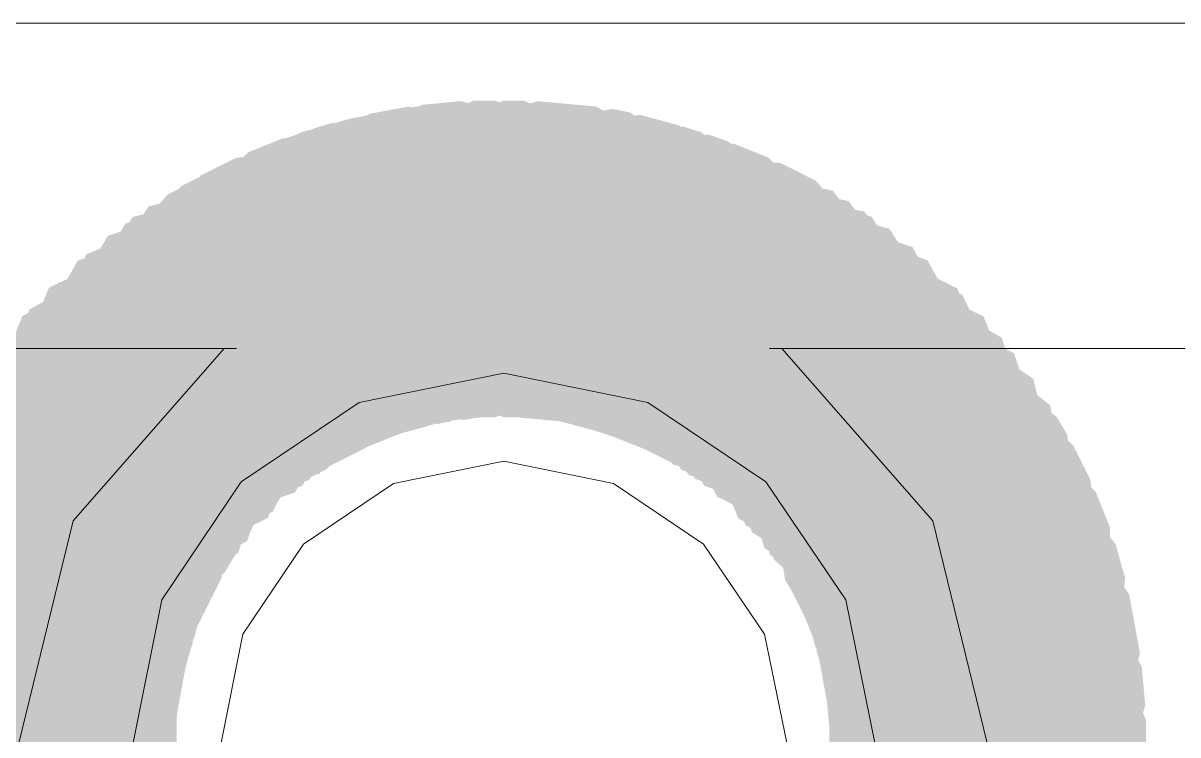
# Model space of a CAD drawing. Header units: millimetres. Extents: x -546 to 1681, y -650 to 1730.
# Drawn here: x 541.567 to 542.224, y 442.644 to 443.048 of the extents above; entities that cross this region are included whole.
import ezdxf

# ---------------------------------------------------------------- set-up
doc = ezdxf.new("R2010")
doc.units = ezdxf.units.MM

msp = doc.modelspace()

# ---------------------------------------------------------------- hatches: boundary and pattern name
at = {"true_color": 0x646464}
h = msp.add_hatch(color=251, dxfattribs=at)
h.dxf.hatch_style = 2
h.paths.add_polyline_path([(541.78268, 443.00008), (541.72177, 442.96799), (541.7012, 442.9023), (541.73328, 442.84139), (541.79898, 442.82082), (541.80998, 442.82182), (541.87088, 442.8539), (541.89146, 442.9196), (541.85938, 442.9805), (541.79368, 443.00108)])
h = msp.add_hatch(color=251, dxfattribs=at)
h.dxf.hatch_style = 2
h.paths.add_polyline_path([(541.79468, 443.00208), (541.73377, 442.96999), (541.7132, 442.9043), (541.74528, 442.84339), (541.81098, 442.82282), (541.82198, 442.82382), (541.88288, 442.8559), (541.90346, 442.9216), (541.87137, 442.9825), (541.80568, 443.00308)])
h = msp.add_hatch(color=251, dxfattribs=at)
h.dxf.hatch_style = 2
h.paths.add_polyline_path([(541.78573, 443), (541.72792, 442.96261), (541.71328, 442.89535), (541.75066, 442.83754), (541.81793, 442.8229), (541.82893, 442.8249), (541.88674, 442.86228), (541.90138, 442.92955), (541.864, 442.98735), (541.79673, 443.002)])
h = msp.add_hatch(color=251, dxfattribs=at)
h.dxf.hatch_style = 2
h.paths.add_polyline_path([(541.80468, 443.00308), (541.74377, 442.97099), (541.7232, 442.9053), (541.75528, 442.84439), (541.82098, 442.82382), (541.83198, 442.82482), (541.89288, 442.8569), (541.91346, 442.9226), (541.88138, 442.9835), (541.81568, 443.00408)])
h = msp.add_hatch(color=251, dxfattribs=at)
h.dxf.hatch_style = 2
h.paths.add_polyline_path([(541.80568, 443.00308), (541.74477, 442.97099), (541.7242, 442.9053), (541.75628, 442.84439), (541.82198, 442.82382), (541.83298, 442.82482), (541.89388, 442.8569), (541.91446, 442.9226), (541.88238, 442.9835), (541.81668, 443.00408)])
h = msp.add_hatch(color=251, dxfattribs=at)
h.dxf.hatch_style = 2
h.paths.add_polyline_path([(541.82383, 443.00445), (541.76027, 442.97801), (541.73383, 442.91445), (541.76027, 442.85089), (541.82383, 442.82445), (541.83483, 442.82445), (541.89839, 442.85089), (541.92483, 442.91445), (541.89839, 442.97801), (541.83483, 443.00445)])
h = msp.add_hatch(color=251, dxfattribs=at)
h.dxf.hatch_style = 2
h.paths.add_polyline_path([(541.82483, 443.00445), (541.76126, 442.97801), (541.73483, 442.91445), (541.76126, 442.85089), (541.82483, 442.82445), (541.83583, 442.82445), (541.89939, 442.85089), (541.92583, 442.91445), (541.89939, 442.97801), (541.83583, 443.00445)])
h = msp.add_hatch(color=251, dxfattribs=at)
h.dxf.hatch_style = 2
h.paths.add_polyline_path([(541.83483, 443.00445), (541.77126, 442.97801), (541.74483, 442.91445), (541.77126, 442.85089), (541.83483, 442.82445), (541.90439, 442.85089), (541.93083, 442.91445), (541.90439, 442.97801)])
h = msp.add_hatch(color=251, dxfattribs=at)
h.dxf.hatch_style = 2
h.paths.add_polyline_path([(541.83583, 443.00445), (541.77226, 442.97801), (541.74583, 442.91445), (541.77226, 442.85089), (541.83583, 442.82445), (541.90439, 442.85089), (541.93083, 442.91445), (541.90439, 442.97801)])
h = msp.add_hatch(color=251, dxfattribs=at)
h.dxf.hatch_style = 2
h.paths.add_polyline_path([(541.84083, 443.00445), (541.77727, 442.97801), (541.75083, 442.91445), (541.77727, 442.85089), (541.84083, 442.82445), (541.85183, 442.82445), (541.91539, 442.85089), (541.94183, 442.91445), (541.91539, 442.97801), (541.85183, 443.00445)])
h = msp.add_hatch(color=251, dxfattribs=at)
h.dxf.hatch_style = 2
h.paths.add_polyline_path([(541.84083, 443.00445), (541.77727, 442.97801), (541.75083, 442.91445), (541.77727, 442.85089), (541.84083, 442.82445), (541.85183, 442.82445), (541.91539, 442.85089), (541.94183, 442.91445), (541.91539, 442.97801), (541.85183, 443.00445)])
h = msp.add_hatch(color=251, dxfattribs=at)
h.dxf.hatch_style = 2
h.paths.add_polyline_path([(541.85998, 443.00408), (541.79428, 442.9835), (541.7622, 442.9226), (541.78277, 442.8569), (541.84368, 442.82482), (541.85468, 442.82382), (541.92038, 442.84439), (541.95246, 442.9053), (541.93188, 442.97099), (541.87098, 443.00308)])
h = msp.add_hatch(color=251, dxfattribs=at)
h.dxf.hatch_style = 2
h.paths.add_polyline_path([(541.85998, 443.00408), (541.79428, 442.9835), (541.7622, 442.9226), (541.78277, 442.8569), (541.84368, 442.82482), (541.85468, 442.82382), (541.92038, 442.84439), (541.95246, 442.9053), (541.93188, 442.97099), (541.87098, 443.00308)])
h = msp.add_hatch(color=251, dxfattribs=at)
h.dxf.hatch_style = 2
h.paths.add_polyline_path([(541.87098, 443.00308), (541.80528, 442.9825), (541.7732, 442.9216), (541.79377, 442.8559), (541.85468, 442.82382), (541.86568, 442.82282), (541.93138, 442.84339), (541.96346, 442.9043), (541.94288, 442.96999), (541.88198, 443.00208)])
h = msp.add_hatch(color=251, dxfattribs=at)
h.dxf.hatch_style = 2
h.paths.add_polyline_path([(541.87098, 443.00308), (541.80528, 442.9825), (541.7732, 442.9216), (541.79377, 442.8559), (541.85468, 442.82382), (541.86568, 442.82282), (541.93138, 442.84339), (541.96346, 442.9043), (541.94288, 442.96999), (541.88198, 443.00208)])
h = msp.add_hatch(color=251, dxfattribs=at)
h.dxf.hatch_style = 2
h.paths.add_polyline_path([(541.88198, 443.00208), (541.81628, 442.9815), (541.7842, 442.9206), (541.80477, 442.8549), (541.86568, 442.82282), (541.87668, 442.82182), (541.94237, 442.84239), (541.97446, 442.9033), (541.95388, 442.96899), (541.89298, 443.00108)])
h = msp.add_hatch(color=251, dxfattribs=at)
h.dxf.hatch_style = 2
h.paths.add_polyline_path([(541.88198, 443.00208), (541.81628, 442.9815), (541.7842, 442.9206), (541.80477, 442.8549), (541.86568, 442.82282), (541.87668, 442.82182), (541.94237, 442.84239), (541.97446, 442.9033), (541.95388, 442.96899), (541.89298, 443.00108)])
h = msp.add_hatch(color=251, dxfattribs=at)
h.dxf.hatch_style = 2
h.paths.add_polyline_path([(541.75273, 442.994), (541.69492, 442.95661), (541.68028, 442.88935), (541.71766, 442.83154), (541.78493, 442.8169), (541.79593, 442.8189), (541.85374, 442.85628), (541.86838, 442.92355), (541.831, 442.98136), (541.76373, 442.996)])
h = msp.add_hatch(color=251, dxfattribs=at)
h.dxf.hatch_style = 2
h.paths.add_polyline_path([(541.74497, 442.99165), (541.69168, 442.94806), (541.68462, 442.87959), (541.72821, 442.8263), (541.79669, 442.81924), (541.80669, 442.82224), (541.85997, 442.86583), (541.86703, 442.93431), (541.82344, 442.98759), (541.75497, 442.99465)])
h = msp.add_hatch(color=251, dxfattribs=at)
h.dxf.hatch_style = 2
h.paths.add_polyline_path([(541.76473, 442.997), (541.70692, 442.95961), (541.69228, 442.89235), (541.72966, 442.83454), (541.79693, 442.8199), (541.80793, 442.8219), (541.86573, 442.85928), (541.88038, 442.92655), (541.84299, 442.98435), (541.77573, 442.999)])
h = msp.add_hatch(color=251, dxfattribs=at)
h.dxf.hatch_style = 2
h.paths.add_polyline_path([(541.75615, 442.99428), (541.70178, 442.95205), (541.693, 442.88377), (541.73523, 442.8294), (541.80351, 442.82062), (541.81451, 442.82362), (541.86888, 442.86585), (541.87766, 442.93413), (541.83543, 442.9885), (541.76715, 442.99728)])
h = msp.add_hatch(color=251, dxfattribs=at)
h.dxf.hatch_style = 2
h.paths.add_polyline_path([(541.77573, 442.999), (541.71792, 442.96161), (541.70328, 442.89435), (541.74066, 442.83654), (541.80793, 442.8219), (541.81893, 442.8239), (541.87674, 442.86128), (541.89138, 442.92855), (541.854, 442.98636), (541.78673, 443.001)])
h = msp.add_hatch(color=251, dxfattribs=at)
h.dxf.hatch_style = 2
h.paths.add_polyline_path([(541.90248, 442.9997), (541.83497, 442.98624), (541.79657, 442.9291), (541.81003, 442.86158), (541.86718, 442.82319), (541.87718, 442.82119), (541.94469, 442.83465), (541.98308, 442.8918), (541.96962, 442.95931), (541.91248, 442.9977)])
h = msp.add_hatch(color=251, dxfattribs=at)
h.dxf.hatch_style = 2
h.paths.add_polyline_path([(541.90248, 442.9997), (541.83497, 442.98624), (541.79657, 442.9291), (541.81003, 442.86158), (541.86718, 442.82319), (541.87718, 442.82119), (541.94469, 442.83465), (541.98308, 442.8918), (541.96962, 442.95931), (541.91248, 442.9977)])
h = msp.add_hatch(color=251, dxfattribs=at)
h.dxf.hatch_style = 2
h.paths.add_polyline_path([(541.91851, 442.99628), (541.85023, 442.9875), (541.808, 442.93313), (541.81678, 442.86485), (541.87115, 442.82262), (541.88215, 442.81962), (541.95043, 442.8284), (541.99266, 442.88277), (541.98388, 442.95105), (541.92951, 442.99328)])
h = msp.add_hatch(color=251, dxfattribs=at)
h.dxf.hatch_style = 2
h.paths.add_polyline_path([(541.91851, 442.99628), (541.85023, 442.9875), (541.808, 442.93313), (541.81678, 442.86485), (541.87115, 442.82262), (541.88215, 442.81962), (541.95043, 442.8284), (541.99266, 442.88277), (541.98388, 442.95105), (541.92951, 442.99328)])
h = msp.add_hatch(color=251, dxfattribs=at)
h.dxf.hatch_style = 2
h.paths.add_polyline_path([(541.72515, 442.98628), (541.67078, 442.94405), (541.662, 442.87577), (541.70423, 442.8214), (541.77251, 442.81262), (541.78351, 442.81562), (541.83788, 442.85785), (541.84666, 442.92613), (541.80443, 442.9805), (541.73615, 442.98928)])
h = msp.add_hatch(color=251, dxfattribs=at)
h.dxf.hatch_style = 2
h.paths.add_polyline_path([(541.73297, 442.98865), (541.67968, 442.94506), (541.67262, 442.87659), (541.71621, 442.8233), (541.78469, 442.81624), (541.79469, 442.81924), (541.84797, 442.86283), (541.85503, 442.93131), (541.81145, 442.98459), (541.74297, 442.99165)])
h = msp.add_hatch(color=251, dxfattribs=at)
h.dxf.hatch_style = 2
h.paths.add_polyline_path([(541.73615, 442.98928), (541.68178, 442.94705), (541.673, 442.87877), (541.71523, 442.8244), (541.78351, 442.81562), (541.79451, 442.81862), (541.84888, 442.86085), (541.85766, 442.92913), (541.81543, 442.9835), (541.74715, 442.99228)])
h = msp.add_hatch(color=251, dxfattribs=at)
h.dxf.hatch_style = 2
h.paths.add_polyline_path([(541.92951, 442.99328), (541.86123, 442.98449), (541.819, 442.93013), (541.82778, 442.86185), (541.88215, 442.81962), (541.89315, 442.81662), (541.96143, 442.8254), (542.00366, 442.87977), (541.99487, 442.94805), (541.94051, 442.99028)])
h = msp.add_hatch(color=251, dxfattribs=at)
h.dxf.hatch_style = 2
h.paths.add_polyline_path([(541.92951, 442.99328), (541.86123, 442.98449), (541.819, 442.93013), (541.82778, 442.86185), (541.88215, 442.81962), (541.89315, 442.81662), (541.96143, 442.8254), (542.00366, 442.87977), (541.99487, 442.94805), (541.94051, 442.99028)])
h = msp.add_hatch(color=251, dxfattribs=at)
h.dxf.hatch_style = 2
h.paths.add_polyline_path([(541.94269, 442.98965), (541.87421, 442.98259), (541.83062, 442.92931), (541.83768, 442.86083), (541.89097, 442.81724), (541.90097, 442.81424), (541.96944, 442.8213), (542.01303, 442.87459), (542.00597, 442.94306), (541.95269, 442.98665)])
h = msp.add_hatch(color=251, dxfattribs=at)
h.dxf.hatch_style = 2
h.paths.add_polyline_path([(541.94269, 442.98965), (541.87421, 442.98259), (541.83062, 442.92931), (541.83768, 442.86083), (541.89097, 442.81724), (541.90097, 442.81424), (541.96944, 442.8213), (542.01303, 442.87459), (542.00597, 442.94306), (541.95269, 442.98665)])
h = msp.add_hatch(color=251, dxfattribs=at)
h.dxf.hatch_style = 2
h.paths.add_polyline_path([(541.7044, 442.97801), (541.65521, 442.92986), (541.65427, 442.86102), (541.70242, 442.81182), (541.77125, 442.81088), (541.78125, 442.81488), (541.83045, 442.86304), (541.83139, 442.93187), (541.78324, 442.98107), (541.7144, 442.98201)])
h = msp.add_hatch(color=251, dxfattribs=at)
h.dxf.hatch_style = 2
h.paths.add_polyline_path([(541.7054, 442.97901), (541.6562, 442.93086), (541.65526, 442.86202), (541.70342, 442.81282), (541.77225, 442.81188), (541.78225, 442.81588), (541.83145, 442.86404), (541.83239, 442.93287), (541.78424, 442.98207), (541.7154, 442.98301)])
h = msp.add_hatch(color=251, dxfattribs=at)
h.dxf.hatch_style = 2
h.paths.add_polyline_path([(541.71707, 442.98303), (541.66637, 442.93646), (541.66325, 442.86769), (541.70981, 442.81699), (541.77859, 442.81387), (541.78958, 442.81787), (541.84028, 442.86443), (541.84341, 442.9332), (541.79684, 442.9839), (541.72807, 442.98703)])
h = msp.add_hatch(color=251, dxfattribs=at)
h.dxf.hatch_style = 2
h.paths.add_polyline_path([(541.95758, 442.98503), (541.88881, 442.9819), (541.84225, 442.9312), (541.84537, 442.86243), (541.89607, 442.81587), (541.90707, 442.81187), (541.97584, 442.81499), (542.02241, 442.86569), (542.01929, 442.93446), (541.96858, 442.98103)])
h = msp.add_hatch(color=251, dxfattribs=at)
h.dxf.hatch_style = 2
h.paths.add_polyline_path([(541.95758, 442.98503), (541.88881, 442.9819), (541.84225, 442.9312), (541.84537, 442.86243), (541.89607, 442.81587), (541.90707, 442.81187), (541.97584, 442.81499), (542.02241, 442.86569), (542.01929, 442.93446), (541.96858, 442.98103)])
h = msp.add_hatch(color=251, dxfattribs=at)
h.dxf.hatch_style = 2
h.paths.add_polyline_path([(541.67758, 442.96595), (541.63255, 442.91387), (541.63733, 442.8452), (541.6894, 442.80017), (541.75808, 442.80495), (541.76808, 442.80995), (541.81311, 442.86202), (541.80833, 442.9307), (541.75625, 442.97573), (541.68758, 442.97095)])
h = msp.add_hatch(color=251, dxfattribs=at)
h.dxf.hatch_style = 2
h.paths.add_polyline_path([(541.67858, 442.96695), (541.63355, 442.91487), (541.63833, 442.8462), (541.6904, 442.80117), (541.75908, 442.80595), (541.76908, 442.81095), (541.81411, 442.86302), (541.80933, 442.9317), (541.75725, 442.97673), (541.68858, 442.97195)])
h = msp.add_hatch(color=251, dxfattribs=at)
h.dxf.hatch_style = 2
h.paths.add_polyline_path([(541.6944, 442.97401), (541.64521, 442.92586), (541.64427, 442.85702), (541.69242, 442.80782), (541.76125, 442.80688), (541.77125, 442.81088), (541.82045, 442.85904), (541.82139, 442.92787), (541.77324, 442.97707), (541.7044, 442.97801)])
h = msp.add_hatch(color=251, dxfattribs=at)
h.dxf.hatch_style = 2
h.paths.add_polyline_path([(541.6954, 442.97501), (541.64621, 442.92686), (541.64526, 442.85802), (541.69342, 442.80882), (541.76225, 442.80788), (541.77225, 442.81188), (541.82145, 442.86004), (541.82239, 442.92887), (541.77424, 442.97807), (541.7054, 442.97901)])
h = msp.add_hatch(color=251, dxfattribs=at)
h.dxf.hatch_style = 2
h.paths.add_polyline_path([(541.97125, 442.98001), (541.90242, 442.97907), (541.85427, 442.92987), (541.8552, 442.86104), (541.9044, 442.81288), (541.9144, 442.80888), (541.98324, 442.80982), (542.03139, 442.85902), (542.03045, 442.92786), (541.98125, 442.97601)])
h = msp.add_hatch(color=251, dxfattribs=at)
h.dxf.hatch_style = 2
h.paths.add_polyline_path([(541.97125, 442.98001), (541.90242, 442.97907), (541.85427, 442.92987), (541.8552, 442.86104), (541.9044, 442.81288), (541.9144, 442.80888), (541.98324, 442.80982), (542.03139, 442.85902), (542.03045, 442.92786), (541.98125, 442.97601)])
h = msp.add_hatch(color=251, dxfattribs=at)
h.dxf.hatch_style = 2
h.paths.add_polyline_path([(541.98125, 442.97601), (541.91242, 442.97507), (541.86427, 442.92587), (541.8652, 442.85704), (541.9144, 442.80888), (541.9244, 442.80488), (541.99324, 442.80582), (542.04139, 442.85502), (542.04045, 442.92386), (541.99125, 442.97201)])
h = msp.add_hatch(color=251, dxfattribs=at)
h.dxf.hatch_style = 2
h.paths.add_polyline_path([(541.98125, 442.97601), (541.91242, 442.97507), (541.86427, 442.92587), (541.8652, 442.85704), (541.9144, 442.80888), (541.9244, 442.80488), (541.99324, 442.80582), (542.04139, 442.85502), (542.04045, 442.92386), (541.99125, 442.97201)])
h = msp.add_hatch(color=251, dxfattribs=at)
h.dxf.hatch_style = 2
h.paths.add_polyline_path([(541.6499, 442.95033), (541.61168, 442.89308), (541.62494, 442.82552), (541.6822, 442.7873), (541.74975, 442.80056), (541.79697, 442.86382), (541.78371, 442.93137), (541.72646, 442.96959)])
h = msp.add_hatch(color=251, dxfattribs=at)
h.dxf.hatch_style = 2
h.paths.add_polyline_path([(541.66758, 442.96095), (541.62255, 442.90887), (541.62733, 442.8402), (541.6794, 442.79517), (541.74808, 442.79995), (541.75808, 442.80495), (541.80311, 442.85702), (541.79833, 442.9257), (541.74625, 442.97073), (541.67758, 442.96595)])
h = msp.add_hatch(color=251, dxfattribs=at)
h.dxf.hatch_style = 2
h.paths.add_polyline_path([(541.66858, 442.96195), (541.62355, 442.90987), (541.62833, 442.8412), (541.6804, 442.79617), (541.74908, 442.80095), (541.75908, 442.80595), (541.80411, 442.85802), (541.79933, 442.9267), (541.74725, 442.97172), (541.67858, 442.96695)])
h = msp.add_hatch(color=251, dxfattribs=at)
h.dxf.hatch_style = 2
h.paths.add_polyline_path([(541.99808, 442.96895), (541.9294, 442.97373), (541.87733, 442.9287), (541.87255, 442.86002), (541.91758, 442.80795), (541.92758, 442.80295), (541.99625, 442.79817), (542.04833, 442.8432), (542.05311, 442.91187), (542.00808, 442.96395)])
h = msp.add_hatch(color=251, dxfattribs=at)
h.dxf.hatch_style = 2
h.paths.add_polyline_path([(541.99808, 442.96895), (541.9294, 442.97373), (541.87733, 442.9287), (541.87255, 442.86002), (541.91758, 442.80795), (541.92758, 442.80295), (541.99625, 442.79817), (542.04833, 442.8432), (542.05311, 442.91187), (542.00808, 442.96395)])
h = msp.add_hatch(color=251, dxfattribs=at)
h.dxf.hatch_style = 2
h.paths.add_polyline_path([(542.00808, 442.96395), (541.9394, 442.96873), (541.88733, 442.9237), (541.88255, 442.85502), (541.92758, 442.80295), (541.93758, 442.79795), (542.00625, 442.79317), (542.05833, 442.8382), (542.06311, 442.90687), (542.01808, 442.95895)])
h = msp.add_hatch(color=251, dxfattribs=at)
h.dxf.hatch_style = 2
h.paths.add_polyline_path([(542.00808, 442.96395), (541.9394, 442.96873), (541.88733, 442.9237), (541.88255, 442.85502), (541.92758, 442.80295), (541.93758, 442.79795), (542.00625, 442.79317), (542.05833, 442.8382), (542.06311, 442.90687), (542.01808, 442.95895)])
h = msp.add_hatch(color=251, dxfattribs=at)
h.dxf.hatch_style = 2
h.paths.add_polyline_path([(541.6389, 442.94433), (541.60068, 442.88708), (541.61394, 442.81952), (541.6712, 442.7813), (541.73875, 442.79456), (541.78597, 442.85782), (541.77271, 442.92537), (541.71546, 442.96359)])
h = msp.add_hatch(color=251, dxfattribs=at)
h.dxf.hatch_style = 2
h.paths.add_polyline_path([(541.65758, 442.95595), (541.61255, 442.90387), (541.61733, 442.8352), (541.6694, 442.79017), (541.73808, 442.79495), (541.74808, 442.79995), (541.79311, 442.85202), (541.78833, 442.9207), (541.73625, 442.96573), (541.66758, 442.96095)])
h = msp.add_hatch(color=251, dxfattribs=at)
h.dxf.hatch_style = 2
h.paths.add_polyline_path([(542.02775, 442.95333), (541.9602, 442.96659), (541.90294, 442.92837), (541.88968, 442.86082), (541.92791, 442.80356), (542.00446, 442.7843), (542.06171, 442.82252), (542.07497, 442.89008)])
h = msp.add_hatch(color=251, dxfattribs=at)
h.dxf.hatch_style = 2
h.paths.add_polyline_path([(542.02775, 442.95333), (541.9602, 442.96659), (541.90294, 442.92837), (541.88968, 442.86082), (541.92791, 442.80356), (542.00446, 442.7843), (542.06171, 442.82252), (542.07497, 442.89008)])
h = msp.add_hatch(color=251, dxfattribs=at)
h.dxf.hatch_style = 2
h.paths.add_polyline_path([(541.62557, 442.93449), (541.59163, 442.8746), (541.60979, 442.80819), (541.66968, 442.77425), (541.73608, 442.7924), (541.77903, 442.8593), (541.76087, 442.9257), (541.70098, 442.95964)])
h = msp.add_hatch(color=251, dxfattribs=at)
h.dxf.hatch_style = 2
h.paths.add_polyline_path([(541.6299, 442.93833), (541.59168, 442.88108), (541.60494, 442.81352), (541.6622, 442.7753), (541.72975, 442.78856), (541.77697, 442.85182), (541.76371, 442.91937), (541.70646, 442.95759)])
h = msp.add_hatch(color=251, dxfattribs=at)
h.dxf.hatch_style = 2
h.paths.add_polyline_path([(541.64958, 442.95095), (541.60455, 442.89887), (541.60933, 442.8302), (541.6614, 442.78517), (541.73008, 442.78995), (541.74008, 442.79495), (541.78511, 442.84702), (541.78033, 442.9157), (541.72825, 442.96073), (541.65958, 442.95595)])
h = msp.add_hatch(color=251, dxfattribs=at)
h.dxf.hatch_style = 2
h.paths.add_polyline_path([(542.03675, 442.94733), (541.9692, 442.96059), (541.91194, 442.92237), (541.89868, 442.85482), (541.93691, 442.79756), (542.01346, 442.7783), (542.07071, 442.81652), (542.08397, 442.88408)])
h = msp.add_hatch(color=251, dxfattribs=at)
h.dxf.hatch_style = 2
h.paths.add_polyline_path([(542.03675, 442.94733), (541.9692, 442.96059), (541.91194, 442.92237), (541.89868, 442.85482), (541.93691, 442.79756), (542.01346, 442.7783), (542.07071, 442.81652), (542.08397, 442.88408)])
h = msp.add_hatch(color=251, dxfattribs=at)
h.dxf.hatch_style = 2
h.paths.add_polyline_path([(542.04983, 442.93845), (541.98312, 442.95544), (541.92383, 442.92045), (541.90684, 442.85373), (541.94183, 442.79445), (542.01254, 442.77446), (542.07183, 442.80945), (542.08882, 442.87616)])
h = msp.add_hatch(color=251, dxfattribs=at)
h.dxf.hatch_style = 2
h.paths.add_polyline_path([(541.61557, 442.92749), (541.58163, 442.8676), (541.59979, 442.80119), (541.65968, 442.76725), (541.72608, 442.78541), (541.76903, 442.8523), (541.75087, 442.9187), (541.69098, 442.95264)])
h = msp.add_hatch(color=251, dxfattribs=at)
h.dxf.hatch_style = 2
h.paths.add_polyline_path([(542.04575, 442.94133), (541.9782, 442.95459), (541.92094, 442.91637), (541.90768, 442.84882), (541.94591, 442.79156), (542.02246, 442.7723), (542.07971, 442.81052), (542.09297, 442.87808)])
h = msp.add_hatch(color=251, dxfattribs=at)
h.dxf.hatch_style = 2
h.paths.add_polyline_path([(542.06008, 442.93149), (541.99368, 442.94964), (541.93379, 442.9157), (541.91563, 442.8493), (541.94957, 442.7894), (542.02498, 442.76425), (542.08487, 442.79819), (542.10303, 442.8646)])
h = msp.add_hatch(color=251, dxfattribs=at)
h.dxf.hatch_style = 2
h.paths.add_polyline_path([(541.60356, 442.91718), (541.57314, 442.85543), (541.5951, 442.79018), (541.65685, 442.75975), (541.72209, 442.78172), (541.76052, 442.85047), (541.73856, 442.91571), (541.67681, 442.94614)])
h = msp.add_hatch(color=251, dxfattribs=at)
h.dxf.hatch_style = 2
h.paths.add_polyline_path([(542.07309, 442.92118), (542.00785, 442.94314), (541.9461, 442.91271), (541.92414, 442.84747), (541.95456, 442.78571), (542.02781, 442.75675), (542.08956, 442.78718), (542.11152, 442.85243)])
h = msp.add_hatch(color=251, dxfattribs=at)
h.dxf.hatch_style = 2
h.paths.add_polyline_path([(541.59857, 442.91349), (541.56463, 442.8536), (541.58279, 442.78719), (541.64268, 442.75325), (541.70908, 442.77141), (541.75202, 442.8383), (541.73387, 442.9047), (541.67398, 442.93864)])
h = msp.add_hatch(color=251, dxfattribs=at)
h.dxf.hatch_style = 2
h.paths.add_polyline_path([(542.08162, 442.91371), (542.01655, 442.93618), (541.95456, 442.90624), (541.93209, 442.84117), (541.96204, 442.77918), (542.03611, 442.74871), (542.09809, 442.77865), (542.12056, 442.84373)])
h = msp.add_hatch(color=251, dxfattribs=at)
h.dxf.hatch_style = 2
h.paths.add_polyline_path([(541.58219, 442.89809), (541.55594, 442.83445), (541.58219, 442.77081), (541.64583, 442.74456), (541.70947, 442.77081), (541.74372, 442.84245), (541.71747, 442.90609), (541.65383, 442.93234)])
h = msp.add_hatch(color=251, dxfattribs=at)
h.dxf.hatch_style = 2
h.paths.add_polyline_path([(541.5711, 442.88571), (541.54914, 442.82047), (541.57956, 442.75871), (541.64481, 442.73676), (541.70656, 442.76718), (541.73552, 442.84043), (541.70509, 442.90218), (541.63985, 442.92414)])
h = msp.add_hatch(color=251, dxfattribs=at)
h.dxf.hatch_style = 2
h.paths.add_polyline_path([(542.09856, 442.89771), (542.03681, 442.92814), (541.97156, 442.90618), (541.94114, 442.84443), (541.9631, 442.77918), (542.03185, 442.74075), (542.09709, 442.76272), (542.12752, 442.82447)])
h = msp.add_hatch(color=251, dxfattribs=at)
h.dxf.hatch_style = 2
h.paths.add_polyline_path([(541.56719, 442.88209), (541.54094, 442.81845), (541.56719, 442.75481), (541.63083, 442.72856), (541.69447, 442.75481), (541.72872, 442.82645), (541.70247, 442.89009), (541.63883, 442.91634)])
h = msp.add_hatch(color=251, dxfattribs=at)
h.dxf.hatch_style = 2
h.paths.add_polyline_path([(542.10147, 442.89409), (542.03783, 442.92034), (541.97419, 442.89409), (541.94794, 442.83045), (541.97419, 442.76681), (542.04583, 442.73256), (542.10947, 442.75881), (542.13572, 442.82245)])
h = msp.add_hatch(color=251, dxfattribs=at)
h.dxf.hatch_style = 2
h.paths.add_polyline_path([(542.11356, 442.88171), (542.05181, 442.91214), (541.98656, 442.89018), (541.95614, 442.82843), (541.9781, 442.76318), (542.04685, 442.72476), (542.11209, 442.74671), (542.14252, 442.80847)])
h = msp.add_hatch(color=251, dxfattribs=at)
h.dxf.hatch_style = 2
h.paths.add_polyline_path([(541.55279, 442.8647), (541.53463, 442.7983), (541.56857, 442.73841), (541.63498, 442.72025), (541.69487, 442.75419), (541.72002, 442.8296), (541.68608, 442.88949), (541.61968, 442.90764)])
h = msp.add_hatch(color=251, dxfattribs=at)
h.dxf.hatch_style = 2
h.paths.add_polyline_path([(542.12387, 442.8697), (542.06398, 442.90364), (541.99757, 442.88549), (541.96363, 442.8256), (541.98179, 442.75919), (542.04868, 442.71625), (542.11508, 442.7344), (542.14903, 442.7943)])
h = msp.add_hatch(color=251, dxfattribs=at)
h.dxf.hatch_style = 2
h.paths.add_polyline_path([(541.54583, 442.85545), (541.52884, 442.78873), (541.56383, 442.72945), (541.63054, 442.71246), (541.68983, 442.74745), (541.71281, 442.82216), (541.67783, 442.88145), (541.61112, 442.89844)])
h = msp.add_hatch(color=251, dxfattribs=at)
h.dxf.hatch_style = 2
h.paths.add_polyline_path([(541.53979, 442.8477), (541.52163, 442.7813), (541.55557, 442.72141), (541.62198, 442.70325), (541.68187, 442.73719), (541.70702, 442.8126), (541.67308, 442.87249), (541.60668, 442.89064)])
h = msp.add_hatch(color=251, dxfattribs=at)
h.dxf.hatch_style = 2
h.paths.add_polyline_path([(542.13087, 442.8607), (542.07098, 442.89464), (542.00457, 442.87649), (541.97063, 442.8166), (541.98879, 442.75019), (542.05568, 442.70725), (542.12208, 442.72541), (542.15602, 442.7853)])
h = msp.add_hatch(color=251, dxfattribs=at)
h.dxf.hatch_style = 2
h.paths.add_polyline_path([(542.14171, 442.84637), (542.08446, 442.88459), (542.0169, 442.87133), (541.97868, 442.81408), (541.99194, 442.74652), (542.0552, 442.6993), (542.12275, 442.71256), (542.16097, 442.76982)])
h = msp.add_hatch(color=251, dxfattribs=at)
h.dxf.hatch_style = 2
h.paths.add_polyline_path([(541.52765, 442.82875), (541.51762, 442.76065), (541.55852, 442.70527), (541.62663, 442.69524), (541.682, 442.73614), (541.688, 442.74614), (541.69804, 442.81425), (541.65713, 442.86962), (541.58903, 442.87965), (541.53365, 442.83875)])
h = msp.add_hatch(color=251, dxfattribs=at)
h.dxf.hatch_style = 2
h.paths.add_polyline_path([(542.1515, 442.83116), (542.09752, 442.87388), (542.02912, 442.86612), (541.9864, 442.81214), (541.99415, 442.74374), (542.05313, 442.69202), (542.12154, 442.69977), (542.16426, 442.75375)])
h = msp.add_hatch(color=251, dxfattribs=at)
h.dxf.hatch_style = 2
h.paths.add_polyline_path([(541.52115, 442.81716), (541.51339, 442.74875), (541.55612, 442.69477), (541.62452, 442.68701), (541.6785, 442.72974), (541.69126, 442.80714), (541.64854, 442.86112), (541.58013, 442.86888)])
h = msp.add_hatch(color=251, dxfattribs=at)
h.dxf.hatch_style = 2
h.paths.add_polyline_path([(542.155, 442.82475), (542.09963, 442.86565), (542.03152, 442.85562), (541.99062, 442.80025), (542.00065, 442.73214), (542.00665, 442.72214), (542.06203, 442.68124), (542.13013, 442.69127), (542.17103, 442.74665), (542.161, 442.81475)])
h = msp.add_hatch(color=251, dxfattribs=at)
h.dxf.hatch_style = 2
h.paths.add_polyline_path([(541.51433, 442.8037), (541.50955, 442.73502), (541.55458, 442.68295), (541.62325, 442.67817), (541.67533, 442.7232), (541.68033, 442.7332), (541.68511, 442.80187), (541.64008, 442.85395), (541.5714, 442.85872), (541.51933, 442.8137)])
h = msp.add_hatch(color=251, dxfattribs=at)
h.dxf.hatch_style = 2
h.paths.add_polyline_path([(542.16433, 442.8087), (542.11225, 442.85372), (542.04358, 442.84895), (541.99855, 442.79687), (542.00333, 442.7282), (542.00833, 442.7182), (542.0604, 442.67317), (542.12908, 442.67795), (542.17411, 442.73002), (542.16933, 442.7987)])
h = msp.add_hatch(color=251, dxfattribs=at)
h.dxf.hatch_style = 2
h.paths.add_polyline_path([(541.50933, 442.7937), (541.50455, 442.72502), (541.54958, 442.67295), (541.61825, 442.66817), (541.67033, 442.7132), (541.67533, 442.7232), (541.68011, 442.79187), (541.63508, 442.84395), (541.5664, 442.84873), (541.51433, 442.8037)])
h = msp.add_hatch(color=251, dxfattribs=at)
h.dxf.hatch_style = 2
h.paths.add_polyline_path([(542.16933, 442.7987), (542.11725, 442.84373), (542.04858, 442.83895), (542.00355, 442.78687), (542.00833, 442.7182), (542.01333, 442.7082), (542.0654, 442.66317), (542.13408, 442.66795), (542.17911, 442.72002), (542.17433, 442.7887)])
h = msp.add_hatch(color=251, dxfattribs=at)
h.dxf.hatch_style = 2
h.paths.add_polyline_path([(541.50433, 442.7837), (541.49955, 442.71502), (541.54458, 442.66295), (541.61325, 442.65817), (541.66533, 442.7032), (541.67033, 442.7132), (541.67511, 442.78187), (541.63008, 442.83395), (541.5614, 442.83873), (541.50933, 442.7937)])
h = msp.add_hatch(color=251, dxfattribs=at)
h.dxf.hatch_style = 2
h.paths.add_polyline_path([(542.17739, 442.78187), (542.12924, 442.83107), (542.0604, 442.83201), (542.01121, 442.78386), (542.01027, 442.71502), (542.01427, 442.70502), (542.06242, 442.65582), (542.13125, 442.65488), (542.18045, 442.70304), (542.18139, 442.77187)])
h = msp.add_hatch(color=251, dxfattribs=at)
h.dxf.hatch_style = 2
h.paths.add_polyline_path([(541.49726, 442.76687), (541.4982, 442.69804), (541.5474, 442.64988), (541.61624, 442.65082), (541.66439, 442.70002), (541.66839, 442.71002), (541.66745, 442.77886), (541.61825, 442.82701), (541.54942, 442.82607), (541.50126, 442.77687)])
h = msp.add_hatch(color=251, dxfattribs=at)
h.dxf.hatch_style = 2
h.paths.add_polyline_path([(541.491, 442.74613), (541.49978, 442.67785), (541.55415, 442.63562), (541.62243, 442.6444), (541.66466, 442.69877), (541.66766, 442.70977), (541.65887, 442.77805), (541.60451, 442.82028), (541.53623, 442.81149), (541.494, 442.75713)])
h = msp.add_hatch(color=251, dxfattribs=at)
h.dxf.hatch_style = 2
h.paths.add_polyline_path([(542.18139, 442.77187), (542.13324, 442.82107), (542.0644, 442.82201), (542.01521, 442.77386), (542.01427, 442.70502), (542.01827, 442.69502), (542.06642, 442.64582), (542.13525, 442.64488), (542.18445, 442.69304), (542.18539, 442.76187)])
h = msp.add_hatch(color=251, dxfattribs=at)
h.dxf.hatch_style = 2
h.paths.add_polyline_path([(542.18866, 442.75213), (542.14643, 442.80649), (542.07815, 442.81528), (542.02378, 442.77305), (542.015, 442.70477), (542.018, 442.69377), (542.06023, 442.6394), (542.12851, 442.63062), (542.18288, 442.67285), (542.19166, 442.74113)])
h = msp.add_hatch(color=251, dxfattribs=at)
h.dxf.hatch_style = 2
h.paths.add_polyline_path([(541.48862, 442.73831), (541.49568, 442.66983), (541.54897, 442.62624), (541.61744, 442.6333), (541.66103, 442.68659), (541.66403, 442.69659), (541.65697, 442.76506), (541.60369, 442.80865), (541.53521, 442.80159), (541.49162, 442.74831)])
h = msp.add_hatch(color=251, dxfattribs=at)
h.dxf.hatch_style = 2
h.paths.add_polyline_path([(541.485, 442.72513), (541.49378, 442.65685), (541.54815, 442.61462), (541.61643, 442.6234), (541.65866, 442.67777), (541.66166, 442.68877), (541.65287, 442.75705), (541.59851, 442.79928), (541.53023, 442.79049), (541.488, 442.73613)])
h = msp.add_hatch(color=251, dxfattribs=at)
h.dxf.hatch_style = 2
h.paths.add_polyline_path([(542.19103, 442.74331), (542.14745, 442.79659), (542.07897, 442.80365), (542.02568, 442.76006), (542.01862, 442.69159), (542.02162, 442.68159), (542.06521, 442.6283), (542.13369, 442.62124), (542.18697, 442.66483), (542.19403, 442.73331)])
h = msp.add_hatch(color=251, dxfattribs=at)
h.dxf.hatch_style = 2
h.paths.add_polyline_path([(542.19638, 442.72355), (542.159, 442.78136), (542.09173, 442.796), (542.03392, 442.75861), (542.01928, 442.69135), (542.02128, 442.68035), (542.05866, 442.62254), (542.12593, 442.6079), (542.18374, 442.64528), (542.19838, 442.71255)])
h = msp.add_hatch(color=251, dxfattribs=at)
h.dxf.hatch_style = 2
h.paths.add_polyline_path([(541.48128, 442.70655), (541.49592, 442.63928), (541.55373, 442.6019), (541.62099, 442.61654), (541.65838, 442.67435), (541.66038, 442.68535), (541.64573, 442.75261), (541.58793, 442.78999), (541.52066, 442.77535), (541.48328, 442.71755)])
h = msp.add_hatch(color=251, dxfattribs=at)
h.dxf.hatch_style = 2
h.paths.add_polyline_path([(542.19838, 442.71255), (542.16099, 442.77035), (542.09373, 442.78499), (542.03592, 442.74761), (542.02128, 442.68035), (542.02328, 442.66935), (542.06066, 442.61154), (542.12793, 442.5969), (542.18574, 442.63428), (542.20038, 442.70155)])
h = msp.add_hatch(color=251, dxfattribs=at)
h.dxf.hatch_style = 2
h.paths.add_polyline_path([(541.47928, 442.69555), (541.49392, 442.62828), (541.55173, 442.5909), (541.61899, 442.60554), (541.65638, 442.66335), (541.65838, 442.67435), (541.64373, 442.74161), (541.58593, 442.779), (541.51866, 442.76436), (541.48128, 442.70655)])
h = msp.add_hatch(color=251, dxfattribs=at)
h.dxf.hatch_style = 2
h.paths.add_polyline_path([(542.20038, 442.70155), (542.163, 442.75936), (542.09573, 442.774), (542.03792, 442.73661), (542.02328, 442.66935), (542.02528, 442.65835), (542.06266, 442.60054), (542.12993, 442.5859), (542.18774, 442.62328), (542.20238, 442.69055)])
h = msp.add_hatch(color=251, dxfattribs=at)
h.dxf.hatch_style = 2
h.paths.add_polyline_path([(541.47728, 442.68455), (541.49192, 442.61728), (541.54973, 442.5799), (541.61699, 442.59454), (541.65438, 442.65235), (541.65638, 442.66335), (541.64174, 442.73061), (541.58393, 442.76799), (541.51666, 442.75335), (541.47928, 442.69555)])
h = msp.add_hatch(color=251, dxfattribs=at)
h.dxf.hatch_style = 2
h.paths.add_polyline_path([(542.20346, 442.68259), (542.17138, 442.7435), (542.10568, 442.76408), (542.04477, 442.73199), (542.0242, 442.6663), (542.0252, 442.6553), (542.05728, 442.59439), (542.12298, 442.57382), (542.18388, 442.6059), (542.20446, 442.6716)])
h = msp.add_hatch(color=251, dxfattribs=at)
h.dxf.hatch_style = 2
h.paths.add_polyline_path([(541.4752, 442.66559), (541.49577, 442.5999), (541.55668, 442.56782), (541.62237, 442.58839), (541.65446, 442.6493), (541.65546, 442.6603), (541.63488, 442.72599), (541.57398, 442.75808), (541.50828, 442.7375), (541.4762, 442.6766)])
h = msp.add_hatch(color=251, dxfattribs=at)
h.dxf.hatch_style = 2
h.paths.add_polyline_path([(542.20446, 442.6716), (542.17237, 442.7325), (542.10668, 442.75308), (542.04577, 442.72099), (542.0252, 442.6553), (542.0262, 442.6443), (542.05828, 442.58339), (542.12398, 442.56282), (542.18488, 442.5949), (542.20546, 442.6606)])
h = msp.add_hatch(color=251, dxfattribs=at)
h.dxf.hatch_style = 2
h.paths.add_polyline_path([(541.47483, 442.64645), (541.50126, 442.58288), (541.56483, 442.55645), (541.62839, 442.58288), (541.65483, 442.64645), (541.65483, 442.65745), (541.62839, 442.72101), (541.56483, 442.74745), (541.50126, 442.72101), (541.47483, 442.65745)])
h = msp.add_hatch(color=251, dxfattribs=at)
h.dxf.hatch_style = 2
h.paths.add_polyline_path([(542.20583, 442.65245), (542.17939, 442.71601), (542.11583, 442.74245), (542.05227, 442.71601), (542.02583, 442.65245), (542.02583, 442.64145), (542.05227, 442.57788), (542.11583, 442.55145), (542.17939, 442.57788), (542.20583, 442.64145)])
h = msp.add_hatch(color=251, dxfattribs=at)
h.dxf.hatch_style = 2
h.paths.add_polyline_path([(541.47483, 442.63545), (541.50126, 442.57188), (541.56483, 442.54545), (541.62839, 442.57188), (541.65483, 442.63545), (541.65483, 442.64645), (541.62839, 442.71001), (541.56483, 442.73645), (541.50126, 442.71001), (541.47483, 442.64645)])
h = msp.add_hatch(color=251, dxfattribs=at)
h.dxf.hatch_style = 2
h.paths.add_polyline_path([(541.47483, 442.62445), (541.50126, 442.56088), (541.56483, 442.53445), (541.62839, 442.56088), (541.65483, 442.62445), (541.65483, 442.63545), (541.62839, 442.69901), (541.56483, 442.72545), (541.50126, 442.69901), (541.47483, 442.63545)])
h = msp.add_hatch(color=251, dxfattribs=at)
h.dxf.hatch_style = 2
h.paths.add_polyline_path([(542.20583, 442.64145), (542.17939, 442.70501), (542.11583, 442.73145), (542.05227, 442.70501), (542.02583, 442.64145), (542.02583, 442.63045), (542.05227, 442.56688), (542.11583, 442.54045), (542.17939, 442.56688), (542.20583, 442.63045)])
h = msp.add_hatch(color=251, dxfattribs=at)
h.dxf.hatch_style = 2
h.paths.add_polyline_path([(542.20583, 442.63045), (542.17939, 442.69401), (542.11583, 442.72045), (542.05227, 442.69401), (542.02583, 442.63045), (542.02583, 442.61945), (542.05227, 442.55588), (542.11583, 442.52945), (542.17939, 442.55588), (542.20583, 442.61945)])
h = msp.add_hatch(color=251, dxfattribs=at)
h.dxf.hatch_style = 2
h.paths.add_polyline_path([(541.4762, 442.6053), (541.50828, 442.54439), (541.57398, 442.52382), (541.63488, 442.5559), (541.65546, 442.6216), (541.65446, 442.63259), (541.62237, 442.6935), (541.55668, 442.71408), (541.49577, 442.68199), (541.4752, 442.6163)])
h = msp.add_hatch(color=251, dxfattribs=at)
h.dxf.hatch_style = 2
h.paths.add_polyline_path([(542.20546, 442.6113), (542.18488, 442.67699), (542.12398, 442.70908), (542.05828, 442.6885), (542.0262, 442.62759), (542.0252, 442.6166), (542.04577, 442.5509), (542.10668, 442.51882), (542.17237, 442.53939), (542.20446, 442.6003)])
h = msp.add_hatch(color=251, dxfattribs=at)
h.dxf.hatch_style = 2
h.paths.add_polyline_path([(541.4772, 442.5943), (541.50928, 442.53339), (541.57498, 442.51282), (541.63588, 442.5449), (541.65646, 442.61059), (541.65546, 442.6216), (541.62337, 442.6825), (541.55768, 442.70308), (541.49677, 442.67099), (541.4762, 442.6053)])
h = msp.add_hatch(color=251, dxfattribs=at)
h.dxf.hatch_style = 2
h.paths.add_polyline_path([(542.20338, 442.59235), (542.18874, 442.65961), (542.13093, 442.697), (542.06366, 442.68235), (542.02628, 442.62455), (542.02428, 442.61355), (542.03892, 442.54628), (542.09673, 442.5089), (542.16399, 442.52354), (542.20138, 442.58135)])
h = msp.add_hatch(color=251, dxfattribs=at)
h.dxf.hatch_style = 2
h.paths.add_polyline_path([(541.48028, 442.57535), (541.51766, 442.51754), (541.58493, 442.5029), (541.64274, 442.54028), (541.65738, 442.60755), (541.65538, 442.61855), (541.61799, 442.67636), (541.55073, 442.69099), (541.49292, 442.65361), (541.47828, 442.58635)])
h = msp.add_hatch(color=251, dxfattribs=at)
h.dxf.hatch_style = 2
h.paths.add_polyline_path([(542.20246, 442.5893), (542.18188, 442.65499), (542.12098, 442.68708), (542.05528, 442.6665), (542.0232, 442.60559), (542.0222, 442.5946), (542.04277, 442.5289), (542.10368, 442.49682), (542.16937, 442.51739), (542.20146, 442.5783)])
h = msp.add_hatch(color=251, dxfattribs=at)
h.dxf.hatch_style = 2
h.paths.add_polyline_path([(541.48257, 442.5638), (541.52097, 442.50665), (541.58848, 442.49319), (541.64562, 442.53158), (541.65908, 442.5991), (541.65708, 442.6091), (541.61869, 442.66624), (541.55118, 442.6797), (541.49403, 442.64131), (541.48058, 442.5738)])
h = msp.add_hatch(color=251, dxfattribs=at)
h.dxf.hatch_style = 2
h.paths.add_polyline_path([(541.48428, 442.55435), (541.52166, 442.49654), (541.58893, 442.4819), (541.64674, 442.51928), (541.66138, 442.58655), (541.65938, 442.59755), (541.62199, 442.65535), (541.55473, 442.66999), (541.49692, 442.63261), (541.48228, 442.56535)])
h = msp.add_hatch(color=251, dxfattribs=at)
h.dxf.hatch_style = 2
h.paths.add_polyline_path([(542.19803, 442.56059), (542.19097, 442.62906), (542.13769, 442.67265), (542.06921, 442.66559), (542.02562, 442.61231), (542.02262, 442.60231), (542.02968, 442.53383), (542.08297, 442.49024), (542.15145, 442.4973), (542.19503, 442.55059)])
h = msp.add_hatch(color=251, dxfattribs=at)
h.dxf.hatch_style = 2
h.paths.add_polyline_path([(542.19738, 442.56035), (542.18274, 442.62761), (542.12493, 442.66499), (542.05766, 442.65035), (542.02028, 442.59255), (542.01828, 442.58155), (542.03292, 442.51428), (542.09073, 442.4769), (542.158, 442.49154), (542.19538, 442.54935)])
h = msp.add_hatch(color=251, dxfattribs=at)
h.dxf.hatch_style = 2
h.paths.add_polyline_path([(541.489, 442.53577), (541.53123, 442.4814), (541.59951, 442.47262), (541.65387, 442.51485), (541.66266, 442.58313), (541.65966, 442.59413), (541.61743, 442.64849), (541.54915, 442.65728), (541.49478, 442.61505), (541.486, 442.54677)])
h = msp.add_hatch(color=251, dxfattribs=at)
h.dxf.hatch_style = 2
h.paths.add_polyline_path([(542.19141, 442.53469), (542.18829, 442.60346), (542.13758, 442.65003), (542.06881, 442.64691), (542.02225, 442.5962), (542.01825, 442.5852), (542.02137, 442.51643), (542.07207, 442.46987), (542.14084, 442.47299), (542.18741, 442.52369)])

# ---------------------------------------------------------------- linework, layer by layer
at = {"color": 251, "lineweight": 0, "true_color": 0x646464}
for points in [[(538.96582, 443.04845), (544.71583, 443.04845)], [(541.68883, 442.86345), (539.41582, 442.86345)], [(541.68183, 442.41345), (541.59595, 442.51207), (541.56483, 442.63845), (541.59595, 442.76557), (541.68183, 442.86345)], [(544.26483, 442.86345), (541.99183, 442.86345)], [(541.99883, 442.86345), (542.0847, 442.76557), (542.11583, 442.63845), (542.0847, 442.51207), (541.99883, 442.41345)], [(541.84083, 442.42745), (541.7585, 442.4441), (541.69145, 442.48945), (541.64634, 442.55654), (541.62983, 442.63845), (541.64634, 442.72078), (541.69145, 442.78782), (541.7585, 442.83293), (541.84083, 442.84945)], [(541.84083, 442.84945), (541.92273, 442.83293), (541.98983, 442.78782), (542.03517, 442.72078), (542.05183, 442.63845), (542.03517, 442.55654), (541.98983, 442.48945), (541.92273, 442.4441), (541.84083, 442.42745)], [(541.84083, 442.47745), (541.77813, 442.49009), (541.72695, 442.52457), (541.69247, 442.57574), (541.67983, 442.63845), (541.69247, 442.70115), (541.72695, 442.75232), (541.77813, 442.78681), (541.84083, 442.79945)], [(541.84083, 442.79945), (541.90311, 442.78681), (541.95433, 442.75232), (541.98905, 442.70115), (542.00183, 442.63845), (541.98905, 442.57574), (541.95433, 442.52457), (541.90311, 442.49009), (541.84083, 442.47745)]]:
    msp.add_lwpolyline(points, dxfattribs=at)

doc.saveas('drawing.dxf')
